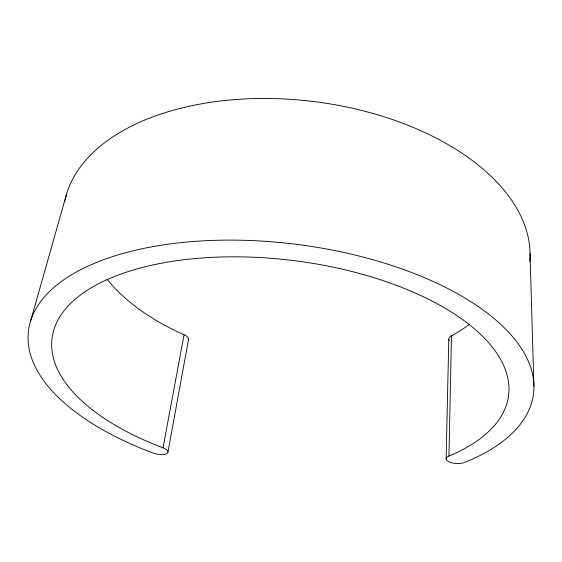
<?xml version="1.0" encoding="UTF-8"?>
<svg xmlns="http://www.w3.org/2000/svg" width="562" height="562" viewBox="0 0 562 562"><rect width="100%" height="100%" fill="white"/><g stroke="black" fill="none" stroke-linecap="round" stroke-linejoin="round"><path stroke-width="0.84" d="M448.954 456.035L449.495 455.824A230.006 107.089 7.1 0 0 422.743 296.462A230.006 107.089 7.1 0 0 92.582 287.006A230.006 107.089 7.1 0 0 162.397 447.605L163.029 447.837A9.835 3.808 9.6 0 1 166.984 453.499A9.835 3.808 9.6 0 1 154.318 453.457L148.136 451.153A254.446 118.954 7.1 0 1 73.496 273.631A254.446 118.954 7.1 0 1 436.871 283.206A254.446 118.954 7.1 0 1 471.209 459.667L463.987 462.652A10.601 4.264 2.8 0 1 449.249 461.985A10.601 4.264 2.8 0 1 448.954 456.035L451.462 335.851L451.967 335.591A212.148 121.736 7 0 0 469.361 324.379M446.123 458.929L448.806 339.293M168.01 451.771L188.586 339.202M163.029 447.837L184.069 334.769L183.486 334.516A212.148 121.736 7 0 1 107.082 279.265M30.481 321.436L66.597 193.967M530.036 253.581L533.9 386.312M64.721 201.653A234.537 135.056 7 0 1 315.275 101.729A234.537 135.056 7 0 1 529.748 261.478M449.186 340.551A9.87 4.939 1.4 0 1 451.462 335.851M184.069 334.769A9.196 4.447 10.3 0 1 188.34 340.305"/></g></svg>
